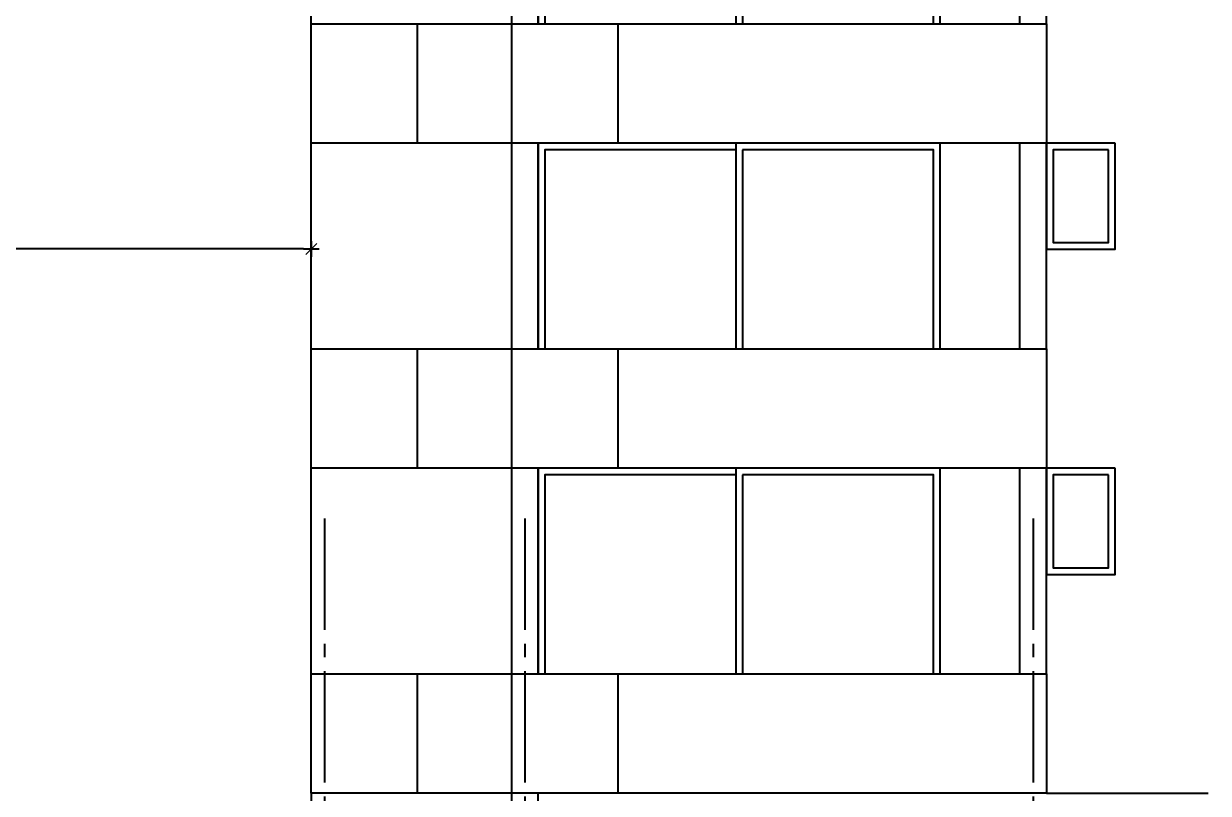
# Model space of a CAD drawing. Header units: millimetres. Extents: x 1217 to 2428, y 234 to 779.
# Drawn here: x 2120.47 to 2129.4, y 382.15 to 387.95 of the extents above; entities that cross this region are included whole.
import ezdxf

# ---------------------------------------------------------------- set-up
doc = ezdxf.new("R2010")
doc.units = ezdxf.units.MM
doc.linetypes.add('ACAD_ISO04W100', pattern=[30, 24, -3, 0, -3])
doc.layers.get('0').update_dxf_attribs({"lineweight": 5})
for name, color, linetype in [('0.1', 251, 'Continuous'), ('0.2', 2, 'Continuous'), ('0.3', 6, 'Continuous'), ('COTAS', 252, 'Continuous'), ('Ejes', 8, 'Continuous'), ('MURO', 5, 'Continuous')]:
    doc.layers.add(name, color=color, linetype=linetype)
doc.styles.add('INTERARQ', font='arial.ttf')
doc.dimstyles.new('ESCALA_1-50', dxfattribs={"dimtxt": 0.15, "dimasz": 0.06, "dimexe": 0.18, "dimexo": 0.0625, "dimgap": 0, "dimtad": 0, "dimtih": 1, "dimtoh": 1, "dimzin": 0, "dimdsep": 46, "dimtxsty": 'INTERARQ', "dimblk": 'DIMTICK', "dimcen": 0, "dimse1": 1, "dimse2": 1, "dimclrd": 256, "dimclre": 1, "dimclrt": 2, "dimadec": 0, "dimazin": 0, "dimtfac": 4.5, "dimtofl": 0, "dimtmove": 2, "dimatfit": 3, "dimldrblk": 'DIMTICK', "dimfxl": 1, "dimtolj": 1, "dimtzin": 0, "dimarcsym": 0})

# ---------------------------------------------------------------- blocks, each defined once
blk = doc.blocks.new('DIMTICK')
at = {"color": 1}
for p, q in [((-1, 0), (1, 0)), ((0, 1), (0, -1))]:
    blk.add_line(p, q, dxfattribs=at)
at = {"color": 3, "const_width": 0.141}
blk.add_lwpolyline([(0.71, 0.71), (-0.71, -0.71)], dxfattribs=at)
blk = doc.blocks.new('*D1699')
at = {"layer": 'COTAS', "lineweight": -2, "ltscale": 3, "transparency": 16777216}
for p, q in [((2113.6718, 386.2531), (2117.9305, 386.2531)), ((2122.579, 386.2531), (2118.3202, 386.2531))]:
    blk.add_line(p, q, dxfattribs=at)
at = {"layer": 'Defpoints', "color": 0, "ltscale": 3, "transparency": 16777216}
for p in [(2113.6118, 386.2531), (2122.639, 382.701, 0), (2113.6118, 381.051, 0)]:
    blk.add_point(p, dxfattribs=at)
at = {"layer": 'COTAS', "lineweight": -2, "ltscale": 3, "transparency": 16777216, "xscale": 0.06, "yscale": 0.06, "zscale": 0.06, "rotation": 180}
blk.add_blockref('DIMTICK', (2113.6118, 386.2531), dxfattribs=at)
at = {"layer": 'COTAS', "lineweight": -2, "ltscale": 3, "transparency": 16777216, "xscale": 0.06, "yscale": 0.06, "zscale": 0.06}
blk.add_blockref('DIMTICK', (2122.639, 386.2531), dxfattribs=at)
at = {"layer": 'COTAS', "color": 2, "ltscale": 3, "transparency": 16777216, "insert": (2118.1254, 386.2531), "char_height": 0.15, "attachment_point": 5, "style": 'INTERARQ'}
blk.add_mtext('\\A1;9.03', dxfattribs=at)

msp = doc.modelspace()

# ---------------------------------------------------------------- linework, layer by layer
at = {"layer": '0.1', "ltscale": 3, "elevation": 0}
for points in [[(2122.63895, 387.95099), (2122.63895, 389.50099)], [(2127.37929, 387.95099), (2127.37929, 389.50099), (2124.349, 389.50099), (2124.349, 387.95099)], [(2125.83915, 389.45099), (2124.399, 389.45099), (2124.399, 387.95099)], [(2125.83915, 389.50099), (2125.83915, 387.95099)], [(2127.32929, 387.95099), (2127.32929, 389.45099), (2125.88915, 389.45099)], [(2125.88915, 389.45099), (2125.88915, 387.95099)], [(2123.43895, 387.05099), (2122.63895, 387.05099), (2122.63895, 387.95099), (2123.43895, 387.95099)], [(2122.63895, 385.50099), (2122.63895, 387.05099)], [(2127.37929, 385.50099), (2127.37929, 387.05099), (2124.349, 387.05099), (2124.349, 385.50099)], [(2125.83915, 387.05099), (2125.83915, 385.50099)], [(2125.83915, 387.00099), (2124.399, 387.00099), (2124.399, 385.50099)], [(2127.32929, 385.50099), (2127.32929, 387.00099), (2125.88915, 387.00099)], [(2125.88915, 387.00099), (2125.88915, 385.50099)], [(2123.43895, 384.60099), (2122.63895, 384.60099), (2122.63895, 385.50099), (2123.43895, 385.50099)], [(2122.63895, 383.05099), (2122.63895, 384.60099)], [(2127.37929, 383.05099), (2127.37929, 384.60099), (2124.349, 384.60099), (2124.349, 383.05099)], [(2125.83915, 384.55099), (2124.399, 384.55099), (2124.399, 383.05099)], [(2125.83915, 384.60099), (2125.83915, 383.05099)], [(2127.32929, 383.05099), (2127.32929, 384.55099), (2125.88915, 384.55099)], [(2125.88915, 384.55099), (2125.88915, 383.05099)], [(2123.43895, 382.15099), (2122.63895, 382.15099), (2122.63895, 383.05099), (2123.43895, 383.05099)], [(2122.63895, 382.15099), (2122.63895, 381.05099)]]:
    msp.add_lwpolyline(points, dxfattribs=at)
for points in [[(2128.69803, 387.05099), (2128.17895, 387.05099), (2128.17895, 386.25099), (2128.69803, 386.25099)], [(2128.64803, 387.00099), (2128.22895, 387.00099), (2128.22895, 386.30099), (2128.64803, 386.30099)], [(2128.69803, 384.60099), (2128.17895, 384.60099), (2128.17895, 383.80099), (2128.69803, 383.80099)], [(2128.64803, 384.55099), (2128.22895, 384.55099), (2128.22895, 383.85099), (2128.64803, 383.85099)]]:
    msp.add_lwpolyline(points, close=True, dxfattribs=at)
at = {"layer": '0.2', "ltscale": 3, "elevation": 0}
for points in [[(2127.37929, 387.95099), (2127.37929, 389.50099)], [(2124.14909, 387.05099), (2123.43895, 387.05099), (2123.43895, 387.95099), (2124.14909, 387.95099)], [(2127.37929, 385.50099), (2127.37929, 387.05099)], [(2124.14909, 384.60099), (2123.43895, 384.60099), (2123.43895, 385.50099), (2124.14909, 385.50099)], [(2127.37929, 383.05099), (2127.37929, 384.60099)], [(2124.14909, 382.15099), (2123.43895, 382.15099), (2123.43895, 383.05099), (2124.14909, 383.05099)]]:
    msp.add_lwpolyline(points, dxfattribs=at)
at = {"layer": '0.3', "ltscale": 3, "elevation": 0}
for points in [[(2124.14909, 387.95099), (2124.14909, 389.50099)], [(2124.349, 387.95099), (2124.349, 389.50099)], [(2127.97895, 387.95099), (2127.97895, 389.50099)], [(2128.17895, 387.95099), (2128.17895, 389.50099)], [(2124.951, 387.05099), (2124.14909, 387.05099), (2124.14909, 387.95099), (2124.951, 387.95099)], [(2124.14909, 385.50099), (2124.14909, 387.05099)], [(2124.349, 385.50099), (2124.349, 387.05099)], [(2127.97895, 385.50099), (2127.97895, 387.05099)], [(2128.17895, 385.50099), (2128.17895, 387.05099)], [(2124.951, 384.60099), (2124.14909, 384.60099), (2124.14909, 385.50099), (2124.951, 385.50099)], [(2124.14909, 383.05099), (2124.14909, 384.60099)], [(2124.349, 383.05099), (2124.349, 384.60099)], [(2127.97895, 383.05099), (2127.97895, 384.60099)], [(2128.17895, 383.05099), (2128.17895, 384.60099)], [(2124.951, 382.15099), (2124.14909, 382.15099), (2124.14909, 383.05099), (2124.951, 383.05099)], [(2124.14918, 376.17099), (2124.14918, 382.37099)], [(2124.34918, 377.97099), (2124.34918, 382.15099)], [(2128.17895, 382.15099), (2129.39918, 382.15099)]]:
    msp.add_lwpolyline(points, dxfattribs=at)
at = {"layer": 'Ejes', "linetype": 'ACAD_ISO04W100', "ltscale": 0.035, "elevation": 0}
for points in [[(2122.73916, 384.22243), (2122.73916, 373.9818)], [(2122.73916, 384.22243), (2122.73916, 373.9818)], [(2124.24921, 384.22243), (2124.24921, 373.9818)], [(2124.24921, 384.22243), (2124.24921, 373.9818)], [(2128.07948, 384.22243), (2128.07948, 373.9818)], [(2128.07948, 384.22243), (2128.07948, 373.9818)]]:
    msp.add_lwpolyline(points, dxfattribs=at)
at = {"layer": 'MURO', "ltscale": 3, "elevation": 0}
for points in [[(2124.951, 387.95099), (2128.17895, 387.95099), (2128.17895, 387.05099), (2124.951, 387.05099)], [(2124.951, 385.50099), (2128.17895, 385.50099), (2128.17895, 384.60099), (2124.951, 384.60099)], [(2124.951, 383.05099), (2128.17895, 383.05099), (2128.17895, 382.15099), (2124.951, 382.15099)]]:
    msp.add_lwpolyline(points, close=True, dxfattribs=at)

# ---------------------------------------------------------------- dimensions: what is measured, and where the dimension line sits
at = {"layer": 'COTAS', "ltscale": 3}
dim = msp.add_linear_dim(base=(2113.61178, 386.25306, 0), p1=(2122.63895, 382.70099, 0), p2=(2113.61178, 381.05099, 0), angle=180, dimstyle='ESCALA_1-50', dxfattribs=at)
dim.commit()
dim.dimension.update_dxf_attribs({"geometry": '*D1699', "text_midpoint": (2118.12536, 386.25306, 0)})

doc.saveas('drawing.dxf')
